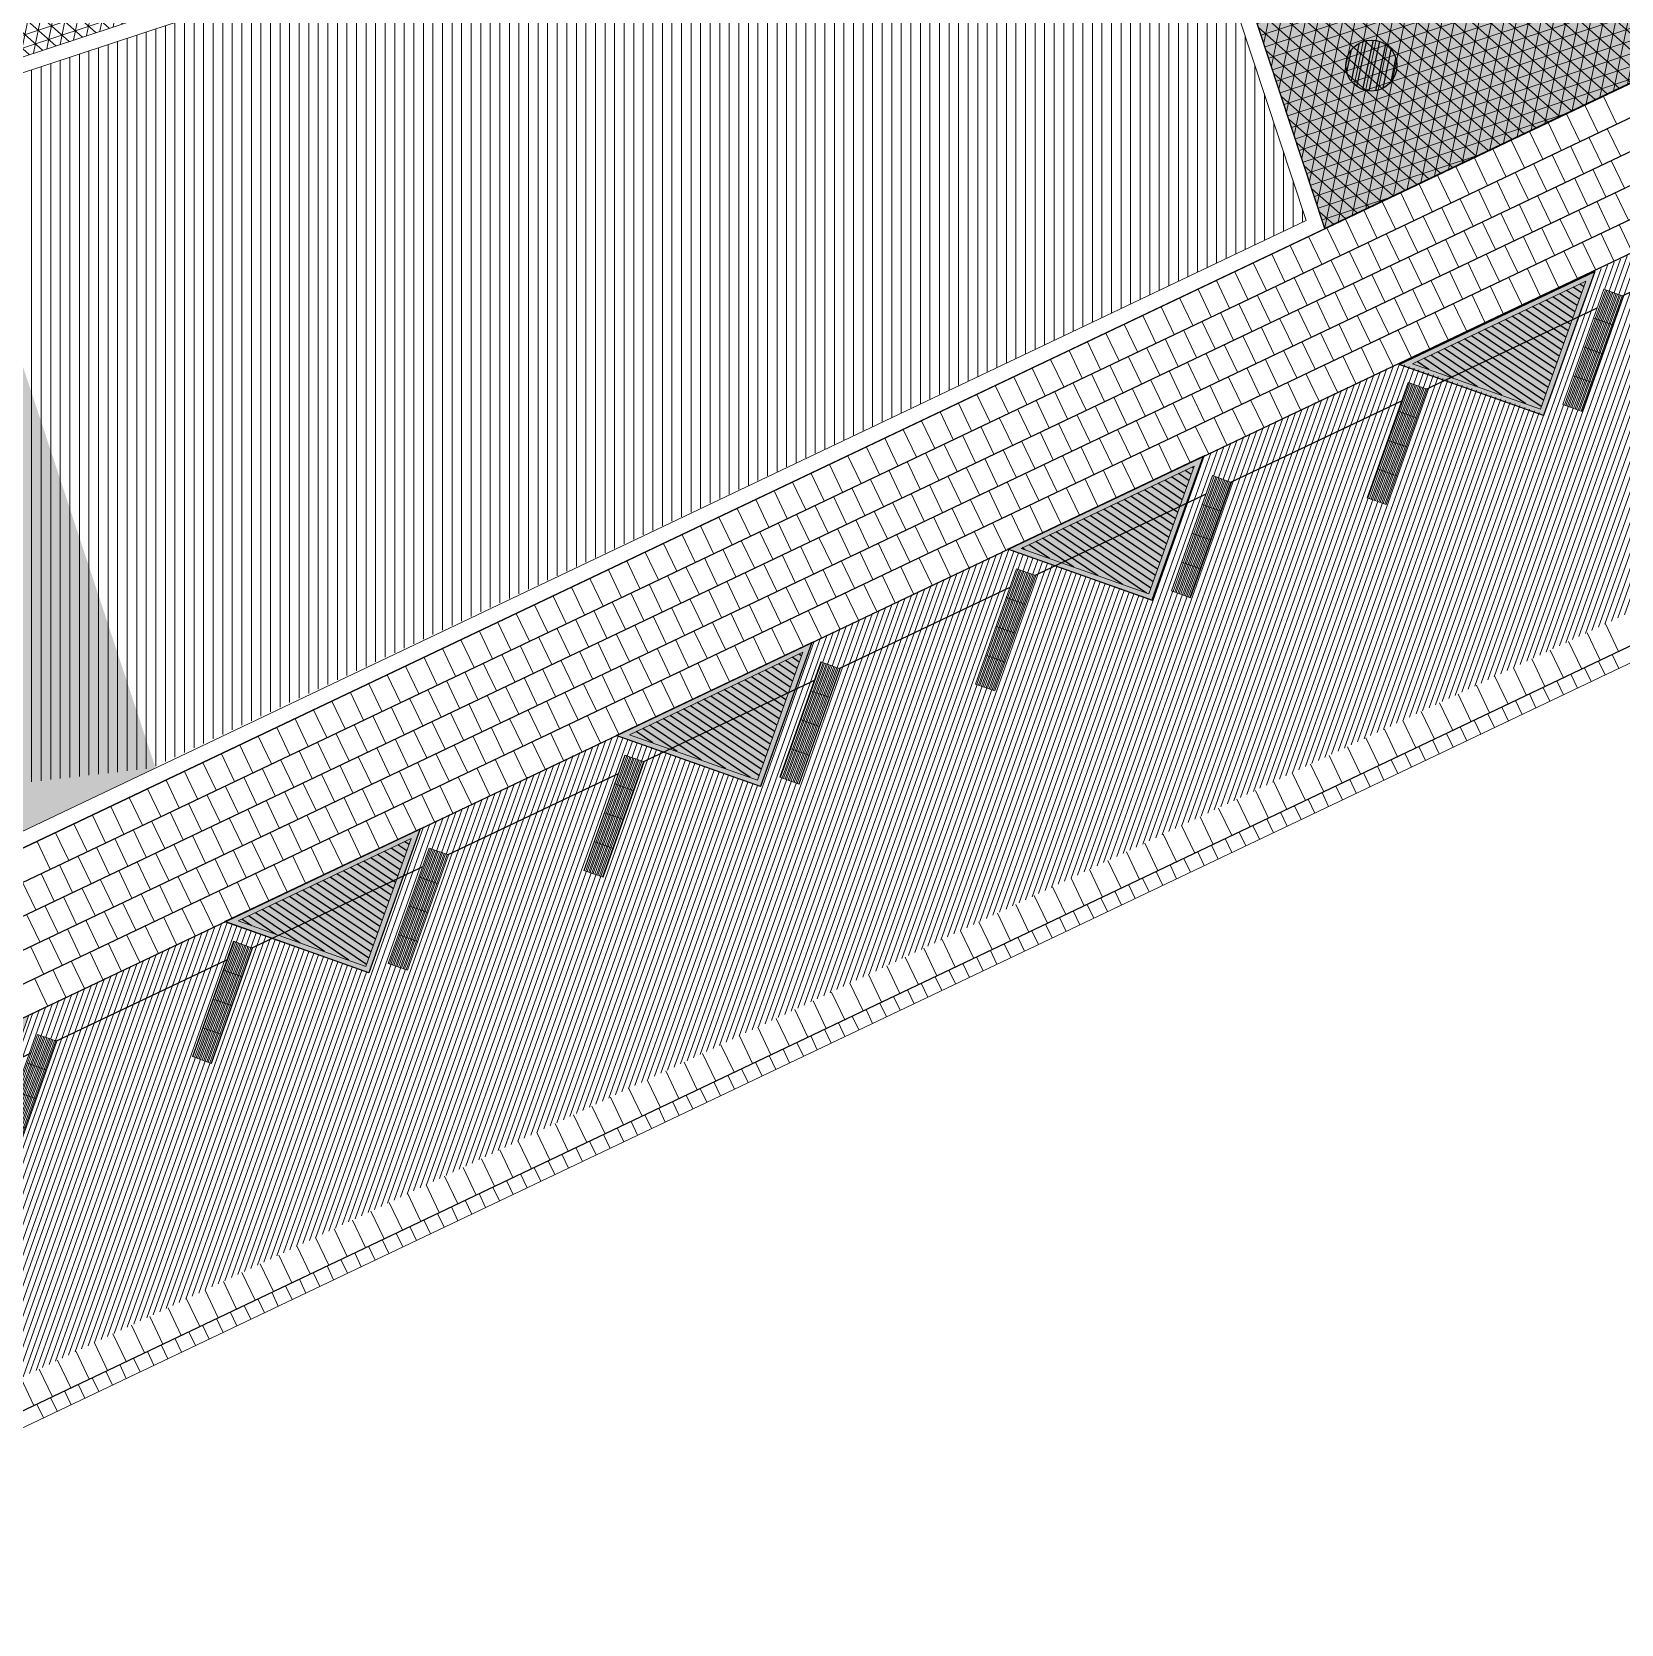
# Model space of a CAD drawing. Header units: metres. Extents: x 679599 to 680028, y 2748524 to 2748840.
# Drawn here: x 679898.91 to 679930.06, y 2748629.28 to 2748660.5 of the extents above; entities that cross this region are included whole.
import ezdxf

# ---------------------------------------------------------------- set-up
doc = ezdxf.new("R2010")
doc.units = ezdxf.units.M
doc.header["$LTSCALE"] = 5
doc.layers.add('00-AUX', color=2, linetype='Continuous', plot=False)
doc.layers.add('00-AUX Tree Pit', color=2, linetype='Continuous', plot=False)
for name, color, linetype, lineweight, plot in [('02-L-B-Barrier Curb', 210, 'Continuous', 5, False), ('02-L-B-Channel', 140, 'Continuous', 5, False), ('02-L-B-Curb', 11, 'Continuous', 5, False)]:
    doc.layers.add(name, color=color, linetype=linetype, lineweight=lineweight, plot=plot)
doc.layers.add('02-L-B-Flat Bar', color=181, linetype='Continuous', lineweight=5)
doc.layers.add('04-BK-Tree Pit', color=6, linetype='Continuous', lineweight=5)
for name, color, linetype, lineweight, true_color in [('02-L-Joints-Paviment_07_Precast Concrete Blocks 60X40', 7, 'Continuous', 5, 0x999999), ('03-TR-Pavement_01_Compacted Ground', 7, 'Continuous', 5, 0x5a4f30), ('03-TR-Pavement_05_Precast irregular Concrete Blocks_Open Joint', 7, 'Continuous', 5, 0x82ae7e), ('03-TR-Pavement_06_Concrete Slab in situ', 7, 'Continuous', 9, 0xf7f7f7), ('03-TR-Pavement_07_Precast Concrete Blocks 20X10', 7, 'Continuous', 5, 0x999999), ('03-TR-Pavement_07_Precast Concrete Blocks 60X40', 7, 'Continuous', 5, 0x999999), ('03-TR-Pavement_07_Precast irregular Concrete Blocks', 7, 'Continuous', 5, 0xb3b3b3)]:
    doc.layers.add(name, color=color, linetype=linetype, lineweight=lineweight, true_color=true_color)
doc.layers.add('03-TR-Tree Pit_Green', color=46, linetype='Continuous')
doc.layers.add('03-TR-Tree Pit_White', color=7, linetype='Continuous', true_color=0xfcfcfc)
pattern_1 = [(90, (652974.11672, 2717198.73223), (-0.187325, 0), [])]

# ---------------------------------------------------------------- blocks, each defined once
blk = doc.blocks.new('*U3')
at = {"layer": '02-L-B-Channel'}
blk.add_lwpolyline([(0, -0.301), (0, 0)], dxfattribs=at)
blk = doc.blocks.new('*U4')
at = {"layer": '02-L-B-Channel', "color": 0, "linetype": 'ByBlock', "lineweight": -2, "transparency": 16777216, "rotation": 205.4480529310802}
for p in [(679929.743, 2748647.894), (679930.014, 2748648.023), (679929.201, 2748647.636), (679929.472, 2748647.765), (679928.389, 2748647.249), (679928.659, 2748647.378), (679928.93, 2748647.507), (679927.847, 2748646.991), (679928.118, 2748647.12), (679927.034, 2748646.605), (679927.305, 2748646.733), (679927.576, 2748646.862), (679926.492, 2748646.347), (679926.763, 2748646.476), (679925.95, 2748646.089), (679926.221, 2748646.218), (679925.138, 2748645.702), (679925.409, 2748645.831), (679925.68, 2748645.96), (679924.596, 2748645.444), (679924.867, 2748645.573), (679923.783, 2748645.058), (679924.054, 2748645.187), (679924.325, 2748645.315), (679923.242, 2748644.8), (679923.512, 2748644.929), (679922.429, 2748644.413), (679922.7, 2748644.542), (679922.971, 2748644.671), (679921.887, 2748644.155), (679922.158, 2748644.284), (679921.345, 2748643.897), (679921.616, 2748644.026), (679920.533, 2748643.511), (679920.804, 2748643.64), (679921.074, 2748643.769), (679919.991, 2748643.253), (679920.262, 2748643.382), (679919.178, 2748642.866), (679919.449, 2748642.995), (679919.72, 2748643.124), (679918.636, 2748642.608), (679918.907, 2748642.737), (679918.095, 2748642.351), (679918.365, 2748642.479), (679917.282, 2748641.964), (679917.553, 2748642.093), (679917.824, 2748642.222), (679916.74, 2748641.706), (679917.011, 2748641.835), (679915.927, 2748641.319), (679916.198, 2748641.448), (679916.469, 2748641.577), (679915.386, 2748641.061), (679915.657, 2748641.19), (679914.573, 2748640.675), (679914.844, 2748640.804), (679915.115, 2748640.933), (679914.031, 2748640.417), (679914.302, 2748640.546), (679913.489, 2748640.159), (679913.76, 2748640.288), (679912.677, 2748639.772), (679912.948, 2748639.901), (679913.219, 2748640.03), (679912.135, 2748639.515), (679912.406, 2748639.644), (679911.322, 2748639.128), (679911.593, 2748639.257), (679911.864, 2748639.386), (679910.78, 2748638.87), (679911.051, 2748638.999), (679909.968, 2748638.483), (679910.239, 2748638.612), (679910.51, 2748638.741), (679909.426, 2748638.226), (679909.697, 2748638.354), (679908.884, 2748637.968), (679909.155, 2748638.097), (679908.072, 2748637.581), (679908.342, 2748637.71), (679908.613, 2748637.839), (679907.53, 2748637.323), (679907.801, 2748637.452), (679906.717, 2748636.936), (679906.988, 2748637.065), (679907.259, 2748637.194), (679906.175, 2748636.679), (679906.446, 2748636.808), (679905.634, 2748636.421), (679905.904, 2748636.55), (679904.821, 2748636.034), (679905.092, 2748636.163), (679905.363, 2748636.292), (679904.279, 2748635.776), (679904.55, 2748635.905), (679903.466, 2748635.39), (679903.737, 2748635.518), (679904.008, 2748635.647), (679902.925, 2748635.132), (679903.196, 2748635.261), (679902.112, 2748634.745), (679902.383, 2748634.874), (679902.654, 2748635.003), (679901.57, 2748634.487), (679901.841, 2748634.616), (679901.028, 2748634.229), (679901.299, 2748634.358), (679900.216, 2748633.843), (679900.487, 2748633.972), (679900.757, 2748634.1), (679899.674, 2748633.585), (679899.945, 2748633.714), (679899.132, 2748633.327), (679899.403, 2748633.456)]:
    blk.add_blockref('*U3', p, dxfattribs=at)
blk = doc.blocks.new('Alcorque Parking 8m2')
at = {"layer": '03-TR-Tree Pit_Green', "ltscale": 0.3}
h = blk.add_hatch(dxfattribs=at)
h.set_pattern_fill('ANSI31', color=256, scale=0.04, angle=40)
h.set_pattern_definition([(85, (-679726.04474, -2748720.75428), (-0.1265167266577, 0.011068779329), [])])
h.paths.add_polyline_path([(-1.079, -0.384), (2.316, 1.231), (-0.189, 2.121)])
at = {"layer": '03-TR-Tree Pit_White'}
h = blk.add_hatch(color=256, dxfattribs=at)
h.dxf.hatch_style = 1
h.paths.add_polyline_path([(-1.254, -0.578), (2.577, 1.245), (-0.25, 2.249)])
at = {"layer": '02-L-B-Curb'}
blk.add_lwpolyline([(2.577, 1.245), (-0.25, 2.249), (-1.254, -0.578)], close=True, dxfattribs=at)
at = {"layer": '02-L-B-Curb', "color": 6}
blk.add_lwpolyline([(2.316, 1.231), (-0.189, 2.121), (-1.079, -0.384)], close=True, dxfattribs=at)
blk = doc.blocks.new('*U35')
at = {"layer": '02-L-Joints-Paviment_07_Precast Concrete Blocks 60X40'}
blk.add_line((0, -0.6), (0, 0), dxfattribs=at)
blk = doc.blocks.new('*U36')
at = {"layer": '02-L-Joints-Paviment_07_Precast Concrete Blocks 60X40', "color": 0, "linetype": 'ByBlock', "lineweight": -2, "transparency": 16777216, "rotation": 205.4481018515301}
for p in [(679930.009, 2748648.353), (679929.286, 2748648.009), (679929.648, 2748648.181), (679928.564, 2748647.665), (679928.925, 2748647.837), (679927.842, 2748647.321), (679928.203, 2748647.493), (679927.119, 2748646.978), (679927.48, 2748647.15), (679926.758, 2748646.806), (679926.036, 2748646.462), (679926.397, 2748646.634), (679925.313, 2748646.118), (679925.675, 2748646.29), (679924.591, 2748645.775), (679924.952, 2748645.946), (679923.869, 2748645.431), (679924.23, 2748645.603), (679923.146, 2748645.087), (679923.507, 2748645.259), (679922.785, 2748644.915), (679922.063, 2748644.571), (679922.424, 2748644.743), (679921.34, 2748644.228), (679921.701, 2748644.4), (679920.618, 2748643.884), (679920.979, 2748644.056), (679919.895, 2748643.54), (679920.257, 2748643.712), (679919.534, 2748643.368), (679918.812, 2748643.025), (679919.173, 2748643.196), (679918.09, 2748642.681), (679918.451, 2748642.853), (679917.367, 2748642.337), (679917.728, 2748642.509), (679916.645, 2748641.993), (679917.006, 2748642.165), (679915.922, 2748641.65), (679916.284, 2748641.821), (679915.561, 2748641.478), (679914.839, 2748641.134), (679915.2, 2748641.306), (679914.116, 2748640.79), (679914.478, 2748640.962), (679913.394, 2748640.446), (679913.755, 2748640.618), (679912.672, 2748640.103), (679913.033, 2748640.275), (679912.31, 2748639.931), (679911.588, 2748639.587), (679911.949, 2748639.759), (679910.866, 2748639.243), (679911.227, 2748639.415), (679910.143, 2748638.9), (679910.505, 2748639.071), (679909.421, 2748638.556), (679909.782, 2748638.728), (679908.699, 2748638.212), (679909.06, 2748638.384), (679908.337, 2748638.04), (679907.615, 2748637.696), (679907.976, 2748637.868), (679906.893, 2748637.353), (679907.254, 2748637.524), (679906.17, 2748637.009), (679906.531, 2748637.181), (679905.448, 2748636.665), (679905.809, 2748636.837), (679905.087, 2748636.493), (679904.364, 2748636.149), (679904.725, 2748636.321), (679903.642, 2748635.806), (679904.003, 2748635.978), (679902.92, 2748635.462), (679903.281, 2748635.634), (679902.197, 2748635.118), (679902.558, 2748635.29), (679901.836, 2748634.946), (679901.114, 2748634.603), (679901.475, 2748634.774), (679900.391, 2748634.259), (679900.752, 2748634.431), (679899.669, 2748633.915), (679900.03, 2748634.087), (679898.946, 2748633.571), (679899.308, 2748633.743)]:
    blk.add_blockref('*U35', p, dxfattribs=at)
blk = doc.blocks.new('Piece Parking')
blk.add_wipeout([(-1.7, 0.2), (-1.7, -0.2), (0.7, -0.2), (0.7, 0.2)])
at = {"layer": '03-TR-Pavement_07_Precast irregular Concrete Blocks'}
h = blk.add_hatch(dxfattribs=at)
h.set_pattern_fill('ANSI31', color=256, scale=0.01, angle=135)
h.paths.add_polyline_path([(-1.7, 0.2), (0.7, 0.2), (0.7, -0.2), (-1.7, -0.2)])
blk.add_lwpolyline([(-1.7, 0.2), (0.7, 0.2), (0.7, -0.2), (-1.7, -0.2)], close=True)
at = {"layer": '02-L-Joints-Paviment_07_Precast Concrete Blocks 60X40'}
for points in [[(-1.1, 0.2), (-1.1, -0.2)], [(-0.5, 0.2), (-0.5, -0.2)], [(0.1, 0.2), (0.1, -0.2)]]:
    blk.add_lwpolyline(points, dxfattribs=at)
blk = doc.blocks.new('*U56')
at = {"rotation": 44.98940089342743}
blk.add_blockref('Piece Parking', (0.539, -0.362), dxfattribs=at)
blk = doc.blocks.new('*U57')
at = {"layer": '02-L-B-Barrier Curb', "color": 0, "linetype": 'ByBlock', "lineweight": -2, "transparency": 16777216, "rotation": 25.44814092399168}
for p in [(679929.032, 2748654.824), (679925.194, 2748652.998), (679921.357, 2748651.172), (679917.519, 2748649.346), (679913.682, 2748647.519), (679909.844, 2748645.693), (679906.006, 2748643.867), (679902.169, 2748642.041), (679898.331, 2748640.215)]:
    blk.add_blockref('*U56', p, dxfattribs=at)
blk = doc.blocks.new('TPS_OPEN JOINT')
at = {"layer": '03-TR-Tree Pit_Green'}
h = blk.add_hatch(dxfattribs=at)
h.set_pattern_fill('ANSI31', color=256, scale=0.04, angle=33)
edge = h.paths.add_edge_path()
edge.add_arc((0, 0), 0.5, 0, 360)
at = {"layer": '03-TR-Tree Pit_White'}
h = blk.add_hatch(color=256, dxfattribs=at)
h.dxf.hatch_style = 1
edge = h.paths.add_edge_path()
edge.add_arc((0, 0), 0.5, 0, 360)
at = {"layer": '00-AUX Tree Pit'}
blk.add_circle((0, 0), 0.5, dxfattribs=at)

msp = doc.modelspace()

# ---------------------------------------------------------------- hatches: boundary and pattern name
at = {"layer": '03-TR-Pavement_01_Compacted Ground', "linetype": 'Continuous'}
h = msp.add_hatch(dxfattribs=at)
h.set_pattern_fill('ANSI31', color=256, scale=0.059, angle=45)
h.set_pattern_definition(pattern_1)
h.paths.add_polyline_path([(679891.016, 2748657.152), (679891.99, 2748654.202), (679897.991, 2748656.184), (679901.32, 2748646.099), (679923.885, 2748656.807), (679920.551, 2748666.906)])
h = msp.add_hatch(dxfattribs=at)
h.set_pattern_fill('ANSI31', color=256, scale=0.059, angle=45)
h.set_pattern_definition(pattern_1)
h.paths.add_polyline_path([(679901.329, 2748646.074), (679896.436, 2748645.52), (679891.99, 2748654.202), (679897.991, 2748656.184)], flags=17)
at = {"layer": '03-TR-Pavement_05_Precast irregular Concrete Blocks_Open Joint', "true_color": 0xb2a36c}
h = msp.add_hatch(dxfattribs=at)
h.set_pattern_fill('SWAMP', color=33, scale=0.01)
h.set_pattern_definition([(0, (0, 0), (0.127, 0.219970452362), [0.03175, -0.22225]), (90, (0.01588, 0), (-0.127, 0.219970452362), [0.015875, -0.424065904724]), (90, (0.01984, 0), (-0.127, 0.219970452362), [0.0127, -0.427240904724]), (90, (0.0119, 0), (-0.127, 0.219970452362), [0.0127, -0.427240904724]), (60, (0.02381, 0), (-0.126999999827, 0.219970452462), [0.01016, -0.24384]), (120, (0.00794, 0), (-0.253999999827, 1e-10), [0.01016, -0.24384])])
h.paths.add_polyline_path([(679920.742, 2748667.285), (679933.91, 2748671.634), (679938.873, 2748663.618), (679924.253, 2748656.65)])
at = {"layer": '03-TR-Pavement_06_Concrete Slab in situ', "linetype": 'Continuous'}
h = msp.add_hatch(color=256, dxfattribs=at)
h.dxf.hatch_style = 1
h.paths.add_polyline_path([(679897.991, 2748656.184), (679891.99, 2748654.202), (679895.577, 2748643.337), (679901.329, 2748646.074)])
at = {"layer": '03-TR-Pavement_07_Precast Concrete Blocks 20X10'}
h = msp.add_hatch(dxfattribs=at)
h.set_pattern_fill('ANSI31', color=256, scale=0.0315, angle=25.5)
h.set_pattern_definition([(70.5, (0, 0), (-0.094275932128, 0.033384858509), [])])
h.paths.add_polyline_path([(679853.552, 2748612.634), (679851.754, 2748616.414), (679852.784, 2748619.315), (679856.629, 2748621.144), (679859.457, 2748620.14), (679860.46, 2748622.968), (679864.298, 2748624.794), (679867.131, 2748623.793), (679868.136, 2748626.62), (679871.98, 2748628.449), (679874.713, 2748627.478), (679874.807, 2748627.446), (679875.811, 2748630.272), (679879.656, 2748632.102), (679882.482, 2748631.098), (679883.487, 2748633.925), (679887.331, 2748635.754), (679890.157, 2748634.75), (679891.162, 2748637.577), (679895.006, 2748639.406), (679897.83, 2748638.402), (679898.837, 2748641.229), (679902.681, 2748643.059), (679905.509, 2748642.055), (679906.513, 2748644.882), (679910.356, 2748646.711), (679913.183, 2748645.708), (679914.184, 2748648.533), (679918.029, 2748650.363), (679920.857, 2748649.359), (679921.861, 2748652.186), (679925.705, 2748654.015), (679928.532, 2748653.012), (679929.541, 2748655.807), (679933.408, 2748657.657), (679936.26, 2748656.627), (679938.058, 2748652.848)])
at = {"layer": '03-TR-Pavement_07_Precast irregular Concrete Blocks', "linetype": 'Continuous'}
h = msp.add_hatch(dxfattribs=at)
h.set_pattern_fill('NET3', color=256, scale=0.075, angle=78.3)
h.set_pattern_definition([(78.3, (679859.17905, 2748650.1146), (-0.2331774, 0.0482887), []), (138.3, (679859.17905, 2748650.1146), (-0.158408, -0.1777932), []), (198.3, (679859.17905, 2748650.1146), (0.07476945, -0.22608194), [])])
h.paths.add_polyline_path([(679890.637, 2748657.343), (679920.742, 2748667.285), (679924.253, 2748656.65), (679938.873, 2748663.618), (679932.609, 2748673.737), (679919.987, 2748669.57), (679919.801, 2748670.135), (679859.174, 2748650.113), (679870.764, 2748631.53), (679895.304, 2748643.207)])

# ---------------------------------------------------------------- linework, layer by layer
at = {"layer": '00-AUX'}
for points in [[(679836.059, 2748614.008), (679978.729, 2748681.901)], [(679836.136, 2748613.381), (679978.986, 2748681.359)], [(679836.574, 2748612.925), (679979.245, 2748680.817)], [(679836.651, 2748612.297), (679979.501, 2748680.276)], [(679836.728, 2748611.67), (679979.76, 2748679.734)], [(679852.279, 2748618.3), (679934.285, 2748657.324)], [(679938.316, 2748652.306), (679896.063, 2748632.199)]]:
    msp.add_lwpolyline(points, dxfattribs=at)
msp.add_lwpolyline([(679920.742, 2748667.285), (679933.91, 2748671.634), (679938.873, 2748663.618), (679924.253, 2748656.65)], close=True, dxfattribs=at)
at = {"layer": '00-AUX Tree Pit'}
for points in [[(679929.541, 2748655.807), (679928.537, 2748652.98), (679925.71, 2748653.984)], [(679921.866, 2748652.184), (679920.862, 2748649.357), (679918.035, 2748650.361)], [(679914.193, 2748648.533), (679913.189, 2748645.705), (679910.362, 2748646.709)], [(679906.517, 2748644.88), (679905.513, 2748642.053), (679902.686, 2748643.057)]]:
    msp.add_lwpolyline(points, close=True, dxfattribs=at)
msp.add_circle((679925.163, 2748659.843), 0.5, dxfattribs=at)
at = {"layer": '02-L-B-Channel'}
msp.add_lwpolyline([(679668.512, 2748523.584), (680028.077, 2748694.687)], dxfattribs=at)
msp.add_lwpolyline([(679920.457, 2748667.191), (679923.885, 2748656.807), (679895.304, 2748643.207), (679895.399, 2748642.92), (679924.253, 2748656.65), (679920.742, 2748667.285)], close=True, dxfattribs=at)
at = {"layer": '02-L-B-Curb'}
msp.add_lwpolyline([(679895.305, 2748643.206), (679890.637, 2748657.343), (679920.457, 2748667.191), (679920.551, 2748666.906), (679891.015, 2748657.155), (679895.577, 2748643.337), (679895.305, 2748643.206)], dxfattribs=at)
at = {"layer": '02-L-B-Flat Bar'}
msp.add_lwpolyline([(679924.253, 2748656.65), (679938.873, 2748663.618)], dxfattribs=at)
at = {"layer": '02-L-Joints-Paviment_07_Precast Concrete Blocks 60X40'}
for points in [[(679929.607, 2748658.525), (679929.349, 2748659.066)], [(679929.968, 2748658.697), (679929.71, 2748659.238)], [(679929.246, 2748658.353), (679928.988, 2748658.894)], [(679928.523, 2748658.009), (679928.265, 2748658.551)], [(679928.884, 2748658.181), (679928.627, 2748658.723)], [(679929.684, 2748657.898), (679929.426, 2748658.439)], [(679930.045, 2748658.069), (679929.787, 2748658.611)], [(679927.801, 2748657.665), (679927.543, 2748658.207)], [(679928.162, 2748657.837), (679927.904, 2748658.379)], [(679929.322, 2748657.726), (679929.065, 2748658.267)], [(679927.078, 2748657.322), (679926.821, 2748657.863)], [(679927.44, 2748657.493), (679927.182, 2748658.035)], [(679928.6, 2748657.382), (679928.342, 2748657.923)], [(679928.961, 2748657.554), (679928.704, 2748658.095)], [(679929.761, 2748657.269), (679929.503, 2748657.811)], [(679930.122, 2748657.441), (679929.865, 2748657.983)], [(679926.356, 2748656.978), (679926.098, 2748657.519)], [(679926.717, 2748657.15), (679926.459, 2748657.691)], [(679927.878, 2748657.038), (679927.62, 2748657.58)], [(679928.239, 2748657.21), (679927.981, 2748657.752)], [(679929.4, 2748657.097), (679929.142, 2748657.639)], [(679925.634, 2748656.634), (679925.376, 2748657.176)], [(679925.995, 2748656.806), (679925.737, 2748657.347)], [(679927.155, 2748656.694), (679926.898, 2748657.236)], [(679927.517, 2748656.866), (679927.259, 2748657.408)], [(679928.678, 2748656.754), (679928.42, 2748657.295)], [(679929.039, 2748656.925), (679928.781, 2748657.467)], [(679929.838, 2748656.642), (679929.58, 2748657.184)], [(679930.199, 2748656.814), (679929.942, 2748657.356)], [(679925.272, 2748656.462), (679925.015, 2748657.004)], [(679926.433, 2748656.351), (679926.175, 2748656.892)], [(679926.794, 2748656.523), (679926.536, 2748657.064)], [(679927.955, 2748656.41), (679927.697, 2748656.951)], [(679928.316, 2748656.582), (679928.059, 2748657.123)], [(679929.477, 2748656.47), (679929.219, 2748657.012)], [(679924.55, 2748656.118), (679924.292, 2748656.66)], [(679924.911, 2748656.29), (679924.654, 2748656.832)], [(679925.711, 2748656.007), (679925.453, 2748656.548)], [(679926.072, 2748656.179), (679925.814, 2748656.72)], [(679927.233, 2748656.066), (679926.975, 2748656.608)], [(679927.594, 2748656.238), (679927.336, 2748656.78)], [(679928.754, 2748656.126), (679928.497, 2748656.668)], [(679929.116, 2748656.298), (679928.858, 2748656.84)], [(679929.915, 2748656.014), (679929.658, 2748656.556)], [(679930.276, 2748656.186), (679930.019, 2748656.728)], [(679923.828, 2748655.775), (679923.57, 2748656.316)], [(679924.189, 2748655.947), (679923.931, 2748656.488)], [(679925.349, 2748655.835), (679925.092, 2748656.377)], [(679926.51, 2748655.722), (679926.253, 2748656.264)], [(679926.872, 2748655.894), (679926.614, 2748656.436)], [(679928.032, 2748655.783), (679927.774, 2748656.324)], [(679928.393, 2748655.955), (679928.136, 2748656.496)], [(679929.554, 2748655.842), (679929.296, 2748656.384)], [(679923.105, 2748655.431), (679922.848, 2748655.972)], [(679923.466, 2748655.603), (679923.209, 2748656.144)], [(679924.627, 2748655.491), (679924.369, 2748656.033)], [(679924.988, 2748655.663), (679924.73, 2748656.205)], [(679926.149, 2748655.55), (679925.892, 2748656.092)], [(679927.31, 2748655.439), (679927.052, 2748655.981)], [(679927.671, 2748655.611), (679927.413, 2748656.152)], [(679928.832, 2748655.499), (679928.574, 2748656.04)], [(679929.193, 2748655.671), (679928.935, 2748656.212)], [(679922.383, 2748655.087), (679922.125, 2748655.629)], [(679922.744, 2748655.259), (679922.486, 2748655.801)], [(679923.905, 2748655.147), (679923.647, 2748655.689)], [(679924.266, 2748655.319), (679924.008, 2748655.861)], [(679925.427, 2748655.207), (679925.169, 2748655.748)], [(679925.788, 2748655.379), (679925.53, 2748655.92)], [(679926.587, 2748655.095), (679926.33, 2748655.637)], [(679926.949, 2748655.267), (679926.691, 2748655.809)], [(679928.109, 2748655.155), (679927.852, 2748655.697)], [(679928.471, 2748655.327), (679928.213, 2748655.868)], [(679922.022, 2748654.915), (679921.764, 2748655.457)], [(679923.182, 2748654.804), (679922.925, 2748655.345)], [(679923.543, 2748654.976), (679923.286, 2748655.517)], [(679924.704, 2748654.863), (679924.447, 2748655.405)], [(679925.066, 2748655.035), (679924.808, 2748655.576)], [(679926.226, 2748654.923), (679925.968, 2748655.465)], [(679927.387, 2748654.811), (679927.129, 2748655.353)], [(679927.748, 2748654.983), (679927.49, 2748655.525)], [(679921.299, 2748654.571), (679921.042, 2748655.113)], [(679921.661, 2748654.743), (679921.403, 2748655.285)], [(679922.46, 2748654.46), (679922.202, 2748655.002)], [(679922.821, 2748654.632), (679922.563, 2748655.173)], [(679923.982, 2748654.519), (679923.724, 2748655.061)], [(679924.343, 2748654.691), (679924.086, 2748655.233)], [(679925.504, 2748654.58), (679925.246, 2748655.121)], [(679925.865, 2748654.751), (679925.607, 2748655.293)], [(679926.665, 2748654.467), (679926.407, 2748655.009)], [(679927.026, 2748654.639), (679926.768, 2748655.181)], [(679920.577, 2748654.228), (679920.319, 2748654.769)], [(679920.938, 2748654.4), (679920.68, 2748654.941)], [(679922.099, 2748654.288), (679921.841, 2748654.83)], [(679923.26, 2748654.175), (679923.002, 2748654.717)], [(679923.621, 2748654.347), (679923.363, 2748654.889)], [(679924.781, 2748654.236), (679924.524, 2748654.777)], [(679925.143, 2748654.408), (679924.885, 2748654.949)], [(679926.303, 2748654.296), (679926.046, 2748654.837)], [(679919.855, 2748653.884), (679919.597, 2748654.426)], [(679920.216, 2748654.056), (679919.958, 2748654.597)], [(679921.376, 2748653.944), (679921.119, 2748654.486)], [(679921.737, 2748654.116), (679921.48, 2748654.658)], [(679922.537, 2748653.832), (679922.28, 2748654.373)], [(679922.899, 2748654.004), (679922.641, 2748654.545)], [(679924.059, 2748653.892), (679923.801, 2748654.434)], [(679924.42, 2748654.064), (679924.163, 2748654.605)], [(679925.581, 2748653.952), (679925.323, 2748654.493)], [(679925.942, 2748654.124), (679925.684, 2748654.665)], [(679919.132, 2748653.54), (679918.874, 2748654.082)], [(679919.493, 2748653.712), (679919.236, 2748654.254)], [(679920.654, 2748653.601), (679920.396, 2748654.142)], [(679921.015, 2748653.772), (679920.757, 2748654.314)], [(679922.176, 2748653.66), (679921.918, 2748654.201)], [(679923.337, 2748653.548), (679923.079, 2748654.09)], [(679923.698, 2748653.72), (679923.44, 2748654.262)], [(679924.859, 2748653.608), (679924.601, 2748654.15)], [(679925.22, 2748653.78), (679924.962, 2748654.321)], [(679918.41, 2748653.196), (679918.152, 2748653.738)], [(679918.771, 2748653.368), (679918.513, 2748653.91)], [(679919.932, 2748653.257), (679919.674, 2748653.798)], [(679920.293, 2748653.429), (679920.035, 2748653.97)], [(679921.454, 2748653.316), (679921.196, 2748653.858)], [(679921.815, 2748653.488), (679921.557, 2748654.029)], [(679922.614, 2748653.204), (679922.357, 2748653.746)], [(679922.975, 2748653.376), (679922.718, 2748653.918)], [(679924.136, 2748653.264), (679923.879, 2748653.806)], [(679924.497, 2748653.436), (679924.24, 2748653.978)], [(679918.049, 2748653.025), (679917.791, 2748653.566)], [(679919.209, 2748652.913), (679918.951, 2748653.455)], [(679919.57, 2748653.085), (679919.313, 2748653.626)], [(679920.731, 2748652.972), (679920.474, 2748653.514)], [(679921.093, 2748653.144), (679920.835, 2748653.686)], [(679922.253, 2748653.033), (679921.995, 2748653.574)], [(679923.414, 2748652.921), (679923.156, 2748653.462)], [(679923.775, 2748653.092), (679923.517, 2748653.634)], [(679917.326, 2748652.681), (679917.069, 2748653.222)], [(679917.687, 2748652.853), (679917.43, 2748653.394)], [(679918.848, 2748652.741), (679918.59, 2748653.283)], [(679920.009, 2748652.629), (679919.751, 2748653.17)], [(679920.37, 2748652.8), (679920.112, 2748653.342)], [(679921.531, 2748652.689), (679921.273, 2748653.23)], [(679921.892, 2748652.861), (679921.634, 2748653.402)], [(679922.692, 2748652.577), (679922.434, 2748653.118)], [(679923.053, 2748652.749), (679922.795, 2748653.29)], [(679916.604, 2748652.337), (679916.346, 2748652.879)], [(679916.965, 2748652.509), (679916.707, 2748653.051)], [(679918.126, 2748652.397), (679917.868, 2748652.939)], [(679918.487, 2748652.569), (679918.229, 2748653.111)], [(679919.287, 2748652.285), (679919.029, 2748652.826)], [(679919.648, 2748652.457), (679919.39, 2748652.998)], [(679920.808, 2748652.345), (679920.551, 2748652.887)], [(679921.17, 2748652.517), (679920.912, 2748653.059)], [(679922.33, 2748652.405), (679922.073, 2748652.946)], [(679915.881, 2748651.993), (679915.624, 2748652.535)], [(679916.243, 2748652.165), (679915.985, 2748652.707)], [(679917.403, 2748652.054), (679917.146, 2748652.595)], [(679917.764, 2748652.225), (679917.507, 2748652.767)], [(679918.925, 2748652.113), (679918.668, 2748652.654)], [(679920.086, 2748652.001), (679919.828, 2748652.543)], [(679920.447, 2748652.173), (679920.189, 2748652.715)], [(679921.608, 2748652.061), (679921.35, 2748652.603)], [(679921.969, 2748652.233), (679921.711, 2748652.775)], [(679915.159, 2748651.65), (679914.901, 2748652.191)], [(679915.52, 2748651.821), (679915.263, 2748652.363)], [(679916.681, 2748651.71), (679916.423, 2748652.251)], [(679917.042, 2748651.882), (679916.784, 2748652.423)], [(679918.203, 2748651.769), (679917.945, 2748652.311)], [(679918.564, 2748651.941), (679918.307, 2748652.483)], [(679919.364, 2748651.658), (679919.106, 2748652.199)], [(679919.725, 2748651.829), (679919.467, 2748652.371)], [(679920.886, 2748651.717), (679920.628, 2748652.259)], [(679921.247, 2748651.889), (679920.989, 2748652.431)], [(679914.798, 2748651.478), (679914.54, 2748652.019)], [(679915.958, 2748651.366), (679915.701, 2748651.908)], [(679916.32, 2748651.538), (679916.062, 2748652.08)], [(679917.481, 2748651.425), (679917.223, 2748651.967)], [(679917.842, 2748651.597), (679917.584, 2748652.139)], [(679919.002, 2748651.486), (679918.745, 2748652.027)], [(679920.163, 2748651.374), (679919.905, 2748651.915)], [(679920.524, 2748651.545), (679920.267, 2748652.087)], [(679914.076, 2748651.134), (679913.818, 2748651.676)], [(679914.437, 2748651.306), (679914.179, 2748651.847)], [(679915.236, 2748651.022), (679914.978, 2748651.564)], [(679915.597, 2748651.194), (679915.34, 2748651.736)], [(679916.758, 2748651.082), (679916.501, 2748651.623)], [(679917.119, 2748651.253), (679916.862, 2748651.795)], [(679918.28, 2748651.142), (679918.022, 2748651.683)], [(679918.641, 2748651.314), (679918.383, 2748651.855)], [(679919.441, 2748651.03), (679919.183, 2748651.571)], [(679919.802, 2748651.202), (679919.544, 2748651.743)], [(679913.353, 2748650.79), (679913.095, 2748651.332)], [(679913.714, 2748650.962), (679913.457, 2748651.504)], [(679914.875, 2748650.85), (679914.617, 2748651.392)], [(679916.036, 2748650.738), (679915.778, 2748651.279)], [(679916.397, 2748650.91), (679916.139, 2748651.451)], [(679917.558, 2748650.798), (679917.3, 2748651.34)], [(679917.919, 2748650.97), (679917.661, 2748651.512)], [(679919.08, 2748650.858), (679918.822, 2748651.4)], [(679912.631, 2748650.446), (679912.373, 2748650.988)], [(679912.992, 2748650.618), (679912.734, 2748651.16)], [(679914.153, 2748650.507), (679913.895, 2748651.048)], [(679914.514, 2748650.679), (679914.256, 2748651.22)], [(679915.314, 2748650.394), (679915.056, 2748650.936)], [(679915.675, 2748650.566), (679915.417, 2748651.108)], [(679916.835, 2748650.454), (679916.578, 2748650.996)], [(679917.196, 2748650.626), (679916.939, 2748651.168)], [(679918.357, 2748650.514), (679918.1, 2748651.056)], [(679918.718, 2748650.686), (679918.461, 2748651.228)], [(679911.908, 2748650.103), (679911.651, 2748650.644)], [(679912.27, 2748650.275), (679912.012, 2748650.816)], [(679913.43, 2748650.163), (679913.172, 2748650.705)], [(679913.791, 2748650.335), (679913.534, 2748650.876)], [(679914.952, 2748650.222), (679914.695, 2748650.764)], [(679916.113, 2748650.111), (679915.855, 2748650.652)], [(679916.474, 2748650.283), (679916.216, 2748650.824)], [(679917.635, 2748650.17), (679917.377, 2748650.712)], [(679917.996, 2748650.342), (679917.738, 2748650.884)], [(679911.547, 2748649.931), (679911.29, 2748650.472)], [(679912.708, 2748649.819), (679912.45, 2748650.361)], [(679913.069, 2748649.991), (679912.811, 2748650.533)], [(679914.23, 2748649.878), (679913.972, 2748650.42)], [(679914.591, 2748650.05), (679914.333, 2748650.592)], [(679915.391, 2748649.767), (679915.133, 2748650.308)], [(679915.752, 2748649.939), (679915.494, 2748650.48)], [(679916.912, 2748649.827), (679916.655, 2748650.368)], [(679917.274, 2748649.999), (679917.016, 2748650.54)], [(679910.825, 2748649.587), (679910.567, 2748650.129)], [(679911.186, 2748649.759), (679910.928, 2748650.3)], [(679911.985, 2748649.475), (679911.728, 2748650.017)], [(679912.347, 2748649.647), (679912.089, 2748650.189)], [(679913.508, 2748649.535), (679913.25, 2748650.076)], [(679913.869, 2748649.707), (679913.611, 2748650.248)], [(679915.029, 2748649.595), (679914.772, 2748650.137)], [(679916.19, 2748649.483), (679915.932, 2748650.025)], [(679916.551, 2748649.655), (679916.294, 2748650.196)], [(679910.102, 2748649.243), (679909.845, 2748649.785)], [(679910.464, 2748649.415), (679910.206, 2748649.957)], [(679911.624, 2748649.304), (679911.366, 2748649.845)], [(679912.785, 2748649.191), (679912.527, 2748649.733)], [(679913.146, 2748649.363), (679912.889, 2748649.904)], [(679914.307, 2748649.251), (679914.049, 2748649.793)], [(679914.668, 2748649.423), (679914.41, 2748649.965)], [(679915.468, 2748649.139), (679915.21, 2748649.681)], [(679915.829, 2748649.311), (679915.571, 2748649.853)], [(679909.38, 2748648.9), (679909.122, 2748649.441)], [(679909.741, 2748649.071), (679909.484, 2748649.613)], [(679910.902, 2748648.96), (679910.644, 2748649.501)], [(679911.263, 2748649.132), (679911.005, 2748649.673)], [(679912.063, 2748648.847), (679911.805, 2748649.389)], [(679912.424, 2748649.019), (679912.166, 2748649.561)], [(679913.585, 2748648.907), (679913.327, 2748649.449)], [(679913.946, 2748649.079), (679913.688, 2748649.621)], [(679915.107, 2748648.967), (679914.849, 2748649.509)], [(679908.658, 2748648.556), (679908.4, 2748649.097)], [(679909.019, 2748648.728), (679908.761, 2748649.269)], [(679910.179, 2748648.616), (679909.922, 2748649.158)], [(679910.541, 2748648.788), (679910.283, 2748649.329)], [(679911.702, 2748648.675), (679911.444, 2748649.217)], [(679912.862, 2748648.564), (679912.604, 2748649.105)], [(679913.223, 2748648.736), (679912.966, 2748649.277)], [(679914.384, 2748648.624), (679914.126, 2748649.165)], [(679914.745, 2748648.795), (679914.488, 2748649.337)], [(679907.935, 2748648.212), (679907.678, 2748648.754)], [(679908.297, 2748648.384), (679908.039, 2748648.925)], [(679909.457, 2748648.272), (679909.199, 2748648.814)], [(679909.818, 2748648.444), (679909.561, 2748648.986)], [(679910.979, 2748648.332), (679910.722, 2748648.873)], [(679911.34, 2748648.503), (679911.083, 2748649.045)], [(679912.14, 2748648.22), (679911.882, 2748648.762)], [(679912.501, 2748648.392), (679912.243, 2748648.933)], [(679913.662, 2748648.28), (679913.404, 2748648.821)], [(679914.023, 2748648.452), (679913.765, 2748648.993)], [(679907.574, 2748648.04), (679907.316, 2748648.582)], [(679908.735, 2748647.928), (679908.477, 2748648.47)], [(679909.096, 2748648.1), (679908.838, 2748648.642)], [(679910.257, 2748647.988), (679909.999, 2748648.529)], [(679910.618, 2748648.16), (679910.36, 2748648.701)], [(679911.779, 2748648.048), (679911.521, 2748648.59)], [(679912.939, 2748647.936), (679912.682, 2748648.478)], [(679913.301, 2748648.108), (679913.043, 2748648.65)], [(679906.852, 2748647.696), (679906.594, 2748648.238)], [(679907.213, 2748647.868), (679906.955, 2748648.41)], [(679908.012, 2748647.585), (679907.755, 2748648.126)], [(679908.374, 2748647.757), (679908.116, 2748648.298)], [(679909.535, 2748647.644), (679909.277, 2748648.186)], [(679909.896, 2748647.816), (679909.638, 2748648.358)], [(679911.056, 2748647.704), (679910.799, 2748648.246)], [(679911.417, 2748647.876), (679911.16, 2748648.418)], [(679912.217, 2748647.592), (679911.959, 2748648.134)], [(679912.578, 2748647.764), (679912.32, 2748648.306)], [(679906.129, 2748647.353), (679905.872, 2748647.894)], [(679906.491, 2748647.524), (679906.233, 2748648.066)], [(679907.651, 2748647.413), (679907.393, 2748647.954)], [(679908.812, 2748647.3), (679908.554, 2748647.842)], [(679909.173, 2748647.472), (679908.916, 2748648.014)], [(679910.334, 2748647.361), (679910.076, 2748647.902)], [(679910.695, 2748647.532), (679910.437, 2748648.074)], [(679911.856, 2748647.42), (679911.598, 2748647.962)], [(679905.407, 2748647.009), (679905.149, 2748647.55)], [(679905.768, 2748647.181), (679905.51, 2748647.722)], [(679906.929, 2748647.069), (679906.671, 2748647.611)], [(679907.29, 2748647.241), (679907.032, 2748647.783)], [(679908.09, 2748646.957), (679907.832, 2748647.498)], [(679908.451, 2748647.128), (679908.193, 2748647.67)], [(679909.612, 2748647.017), (679909.354, 2748647.558)], [(679909.973, 2748647.189), (679909.715, 2748647.73)], [(679911.133, 2748647.077), (679910.876, 2748647.618)], [(679911.495, 2748647.249), (679911.237, 2748647.79)], [(679904.685, 2748646.665), (679904.427, 2748647.207)], [(679905.046, 2748646.837), (679904.788, 2748647.379)], [(679906.206, 2748646.725), (679905.949, 2748647.267)], [(679906.568, 2748646.897), (679906.31, 2748647.439)], [(679907.729, 2748646.785), (679907.471, 2748647.326)], [(679908.889, 2748646.673), (679908.631, 2748647.215)], [(679909.25, 2748646.845), (679908.993, 2748647.386)], [(679910.411, 2748646.733), (679910.153, 2748647.274)], [(679910.772, 2748646.905), (679910.515, 2748647.446)], [(679904.323, 2748646.493), (679904.066, 2748647.035)], [(679905.484, 2748646.382), (679905.226, 2748646.923)], [(679905.845, 2748646.553), (679905.587, 2748647.095)], [(679907.006, 2748646.441), (679906.748, 2748646.982)], [(679907.367, 2748646.613), (679907.11, 2748647.154)], [(679908.167, 2748646.329), (679907.909, 2748646.871)], [(679908.528, 2748646.501), (679908.27, 2748647.043)], [(679909.689, 2748646.389), (679909.431, 2748646.931)], [(679910.05, 2748646.561), (679909.792, 2748647.103)], [(679903.601, 2748646.149), (679903.343, 2748646.691)], [(679903.962, 2748646.321), (679903.705, 2748646.863)], [(679904.762, 2748646.038), (679904.504, 2748646.579)], [(679905.123, 2748646.21), (679904.865, 2748646.751)], [(679906.284, 2748646.097), (679906.026, 2748646.639)], [(679906.645, 2748646.269), (679906.387, 2748646.811)], [(679907.806, 2748646.157), (679907.548, 2748646.699)], [(679908.966, 2748646.045), (679908.709, 2748646.587)], [(679909.328, 2748646.217), (679909.07, 2748646.759)], [(679902.879, 2748645.806), (679902.621, 2748646.347)], [(679903.24, 2748645.978), (679902.982, 2748646.519)], [(679904.4, 2748645.866), (679904.143, 2748646.407)], [(679905.561, 2748645.753), (679905.304, 2748646.295)], [(679905.923, 2748645.925), (679905.665, 2748646.467)], [(679907.083, 2748645.814), (679906.825, 2748646.355)], [(679907.444, 2748645.986), (679907.187, 2748646.527)], [(679908.605, 2748645.874), (679908.347, 2748646.415)], [(679902.156, 2748645.462), (679901.899, 2748646.004)], [(679902.517, 2748645.634), (679902.26, 2748646.175)], [(679903.678, 2748645.522), (679903.42, 2748646.064)], [(679904.039, 2748645.694), (679903.782, 2748646.236)], [(679904.839, 2748645.41), (679904.581, 2748645.951)], [(679905.2, 2748645.582), (679904.943, 2748646.123)], [(679906.361, 2748645.47), (679906.103, 2748646.011)], [(679906.722, 2748645.642), (679906.464, 2748646.183)], [(679907.883, 2748645.53), (679907.625, 2748646.071)], [(679908.244, 2748645.702), (679907.986, 2748646.243)], [(679901.434, 2748645.118), (679901.176, 2748645.66)], [(679901.795, 2748645.29), (679901.537, 2748645.832)], [(679902.956, 2748645.178), (679902.698, 2748645.72)], [(679903.317, 2748645.35), (679903.059, 2748645.892)], [(679904.478, 2748645.238), (679904.22, 2748645.779)], [(679905.638, 2748645.126), (679905.381, 2748645.668)], [(679906, 2748645.298), (679905.742, 2748645.84)], [(679907.16, 2748645.186), (679906.903, 2748645.728)], [(679907.522, 2748645.358), (679907.264, 2748645.899)], [(679900.712, 2748644.774), (679900.454, 2748645.316)], [(679901.073, 2748644.946), (679900.815, 2748645.488)], [(679902.233, 2748644.835), (679901.976, 2748645.376)], [(679902.595, 2748645.007), (679902.337, 2748645.548)], [(679903.755, 2748644.894), (679903.498, 2748645.436)], [(679904.117, 2748645.066), (679903.859, 2748645.607)], [(679904.916, 2748644.782), (679904.658, 2748645.324)], [(679905.277, 2748644.954), (679905.02, 2748645.496)], [(679906.438, 2748644.842), (679906.18, 2748645.384)], [(679906.799, 2748645.014), (679906.541, 2748645.556)], [(679900.35, 2748644.603), (679900.093, 2748645.144)], [(679901.511, 2748644.491), (679901.253, 2748645.032)], [(679901.872, 2748644.663), (679901.614, 2748645.204)], [(679903.033, 2748644.55), (679902.775, 2748645.092)], [(679903.394, 2748644.722), (679903.137, 2748645.264)], [(679904.555, 2748644.61), (679904.297, 2748645.152)], [(679905.716, 2748644.498), (679905.458, 2748645.04)], [(679906.077, 2748644.67), (679905.819, 2748645.212)], [(679899.628, 2748644.259), (679899.37, 2748644.8)], [(679899.989, 2748644.431), (679899.731, 2748644.972)], [(679900.789, 2748644.147), (679900.531, 2748644.689)], [(679901.15, 2748644.319), (679900.892, 2748644.861)], [(679902.311, 2748644.206), (679902.053, 2748644.748)], [(679902.672, 2748644.378), (679902.414, 2748644.92)], [(679903.832, 2748644.267), (679903.575, 2748644.808)], [(679904.194, 2748644.439), (679903.936, 2748644.98)], [(679904.993, 2748644.155), (679904.736, 2748644.696)], [(679905.354, 2748644.327), (679905.097, 2748644.868)], [(679899.267, 2748644.087), (679899.009, 2748644.628)], [(679900.427, 2748643.975), (679900.17, 2748644.517)], [(679901.588, 2748643.863), (679901.331, 2748644.404)], [(679901.95, 2748644.035), (679901.692, 2748644.576)], [(679903.11, 2748643.923), (679902.852, 2748644.465)], [(679903.471, 2748644.095), (679903.214, 2748644.636)], [(679904.632, 2748643.983), (679904.374, 2748644.524)], [(679899.705, 2748643.631), (679899.447, 2748644.173)], [(679900.066, 2748643.803), (679899.808, 2748644.345)], [(679900.866, 2748643.519), (679900.608, 2748644.061)], [(679901.227, 2748643.691), (679900.969, 2748644.232)], [(679902.388, 2748643.579), (679902.13, 2748644.121)], [(679902.749, 2748643.751), (679902.491, 2748644.293)], [(679903.91, 2748643.639), (679903.652, 2748644.181)], [(679904.271, 2748643.811), (679904.013, 2748644.353)], [(679898.983, 2748643.288), (679898.725, 2748643.829)], [(679899.344, 2748643.46), (679899.086, 2748644.001)], [(679900.505, 2748643.347), (679900.247, 2748643.889)], [(679901.665, 2748643.235), (679901.408, 2748643.777)], [(679902.027, 2748643.407), (679901.769, 2748643.949)], [(679903.187, 2748643.295), (679902.93, 2748643.837)], [(679903.548, 2748643.467), (679903.291, 2748644.009)], [(679899.782, 2748643.003), (679899.525, 2748643.545)], [(679900.144, 2748643.175), (679899.886, 2748643.717)], [(679901.304, 2748643.064), (679901.046, 2748643.605)], [(679902.465, 2748642.952), (679902.207, 2748643.493)], [(679902.826, 2748643.123), (679902.568, 2748643.665)], [(679899.06, 2748642.66), (679898.802, 2748643.201)], [(679899.421, 2748642.831), (679899.163, 2748643.373)], [(679900.582, 2748642.72), (679900.324, 2748643.261)], [(679900.943, 2748642.892), (679900.685, 2748643.433)], [(679901.743, 2748642.608), (679901.485, 2748643.149)], [(679902.104, 2748642.78), (679901.846, 2748643.321)], [(679899.859, 2748642.376), (679899.602, 2748642.918)], [(679900.221, 2748642.548), (679899.963, 2748643.089)], [(679901.381, 2748642.436), (679901.124, 2748642.978)], [(679899.137, 2748642.032), (679898.879, 2748642.574)], [(679899.498, 2748642.204), (679899.241, 2748642.746)], [(679900.659, 2748642.092), (679900.401, 2748642.634)], [(679901.02, 2748642.264), (679900.762, 2748642.806)], [(679899.937, 2748641.748), (679899.679, 2748642.29)], [(679900.298, 2748641.92), (679900.04, 2748642.462)], [(679899.214, 2748641.405), (679898.956, 2748641.946)], [(679899.575, 2748641.577), (679899.318, 2748642.118)]]:
    msp.add_lwpolyline(points, dxfattribs=at)
at = {"layer": '03-TR-Pavement_07_Precast Concrete Blocks 60X40'}
for points in [[(680023.398, 2748703.822), (679835.554, 2748614.433)], [(680023.656, 2748703.28), (679835.744, 2748613.859)], [(680023.914, 2748702.738), (679835.935, 2748613.285)], [(680024.172, 2748702.196), (679836.125, 2748612.711)], [(680024.43, 2748701.654), (679836.315, 2748612.137)], [(680024.679, 2748701.109), (679776.702, 2748583.105)]]:
    msp.add_lwpolyline(points, dxfattribs=at)

# ---------------------------------------------------------------- block references
at = {"layer": '02-L-B-Channel'}
msp.add_blockref('*U4', (0, 0), dxfattribs=at)
at = {"layer": '02-L-Joints-Paviment_07_Precast Concrete Blocks 60X40'}
msp.add_blockref('*U36', (0, 0), dxfattribs=at)
at = {"layer": '04-BK-Tree Pit'}
msp.add_blockref('TPS_OPEN JOINT', (679925.163, 2748659.843), dxfattribs=at)
for p, xscale, rotation in [((679926.949, 2748654.592), -0.9999999999999992, 230.8937524196276), ((679919.275, 2748650.969), -0.9999999999999992, 230.8937524196276), ((679911.601, 2748647.318), -1, 230.8963178951805), ((679903.926, 2748643.665), -0.9999999999999992, 230.8937524196276), ((679896.254, 2748640.01), -0.9999999999999992, 230.8937524196276)]:
    msp.add_blockref('Alcorque Parking 8m2', p, dxfattribs=dict(at, xscale=xscale, rotation=rotation))

# ---------------------------------------------------------------- next in the draw order: block references
at = {"layer": '02-L-B-Barrier Curb'}
msp.add_blockref('*U57', (0, 0), dxfattribs=at)

doc.saveas('drawing.dxf')
